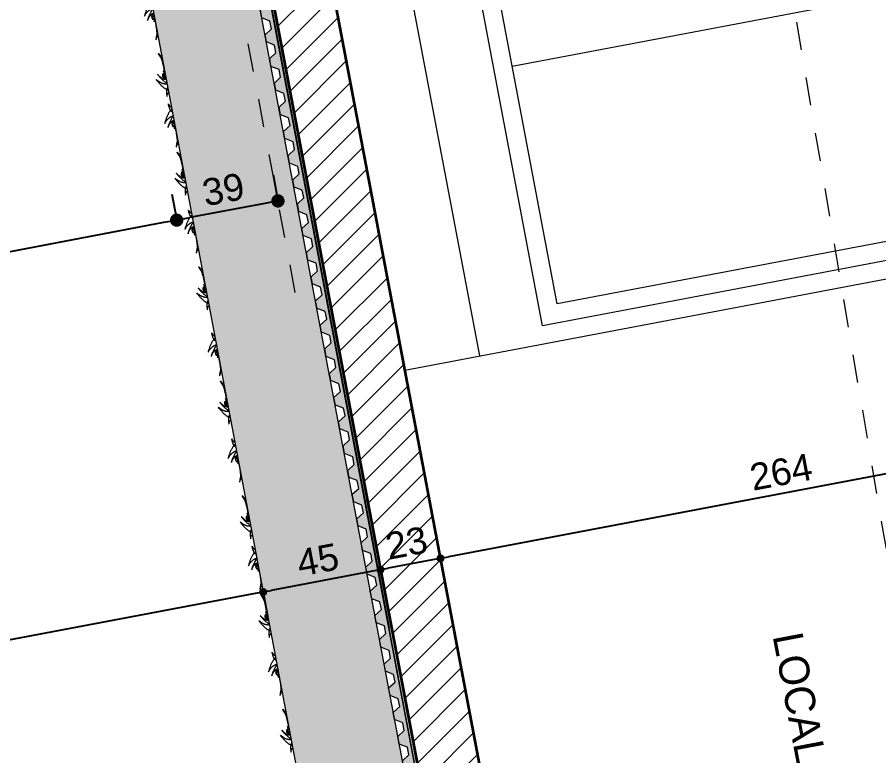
# Model space of a CAD drawing. Header units: centimetres. Extents: x 56941 to 84569, y -27946 to -11680.
# Drawn here: x 58116.6 to 58440.9, y -23245.8 to -22967.9 of the extents above; entities that cross this region are included whole.
import ezdxf

# ---------------------------------------------------------------- set-up
doc = ezdxf.new("R2010")
doc.units = ezdxf.units.CM
doc.header["$LTSCALE"] = 50.8
doc.header["$PDMODE"] = 1
doc.header["$PDSIZE"] = -2
doc.linetypes.add('Style de ligne -1', pattern=[0.41664, 0.20828, -0.20836])
doc.layers.get('0').update_dxf_attribs({"lineweight": 18})
for name, color, linetype, lineweight in [('0-PROJET-COTATIONS', 7, 'Continuous', 13), ('0-PROJET-DESSINS CRÉES', 7, 'Continuous', 9), ('0-PROJET-ISOLATION', 7, 'Continuous', 13), ('0-PROJET-MENUISERIES INT', 7, 'Continuous', 5), ('0-PROJET-MUR BETON', 7, 'Continuous', 35), ('0-PROJET-TEXTE', 7, 'Continuous', 5)]:
    doc.layers.add(name, color=color, linetype=linetype, lineweight=lineweight)
doc.styles.add('Arial', font='Arial')
doc.styles.add('Futura Std Book', font='Futura Std Book')
doc.styles.add('Helvetica', font='Helvetica')
doc.dimstyles.new('IS', dxfattribs={"dimtxt": 10.08724, "dimasz": 5.007446, "dimexe": 2, "dimexo": 10, "dimgap": 3, "dimtad": 1, "dimdec": 1, "dimtxsty": 'Helvetica', "dimblk": 'DOT', "dimblk1": 'DOT', "dimblk2": 'DOT', "dimcen": 0, "dimdle": 10, "dimazin": 0, "dimtfac": 0.8, "dimtdec": 1, "dimtix": 1, "dimtmove": 0, "dimatfit": 0, "dimldrblk": 'VW_FILLEDARROW-1', "dimfxl": 0, "dimfrac": 2, "dimtolj": 1, "dimarcsym": 0})
doc.dimstyles.new('IS cotation 1_20ème', dxfattribs={"dimtxt": 10.08724, "dimasz": 3.007568, "dimexe": 1, "dimexo": 15.875, "dimgap": 3, "dimtad": 1, "dimdec": 1, "dimtxsty": 'Helvetica', "dimblk": 'DOT', "dimblk1": 'DOT', "dimblk2": 'DOT', "dimcen": 0, "dimdle": 10, "dimazin": 0, "dimtfac": 1, "dimtdec": 1, "dimtix": 1, "dimtmove": 0, "dimatfit": 0, "dimldrblk": 'VW_FILLEDARROW', "dimfxl": 0, "dimfrac": 2, "dimtolj": 1, "dimarcsym": 0})

# ---------------------------------------------------------------- blocks, each defined once
blk = doc.blocks.new('Groupe-100-1')
at = {"layer": '0-PROJET-MENUISERIES INT', "color": 7, "linetype": 'Continuous', "lineweight": 13}
blk.add_line((19486.01, -45073.26), (19685.47, -45035.49), dxfattribs=at)
at = {"layer": '0-PROJET-MENUISERIES INT', "color": 7, "linetype": 'Continuous', "lineweight": 13, "flags": 128}
for points in [[(19497.38, -45170.93), (19469.37, -45023.01), (19675.7, -44983.93), (19703.72, -45131.86)], [(19502.96, -45162.75), (19477.55, -45028.58), (19677.01, -44990.81), (19702.41, -45124.98)]]:
    blk.add_lwpolyline(points, close=True, dxfattribs=at)
blk = doc.blocks.new('Groupe-278-1')
at = {"layer": '0-PROJET-DESSINS CRÉES', "color": 7, "linetype": 'Continuous', "lineweight": 5}
for points in [[(19400.54, -45316.8), (19399.94, -45316), (19399.58, -45315.23)], [(19399.59, -45315.15), (19400.39, -45316.23), (19400.78, -45316.16)], [(19401.9, -45322.07), (19401.1, -45317.87), (19400.54, -45316.8)], [(19402.74, -45326.52), (19399.67, -45324.01), (19399.34, -45323.11)], [(19399.34, -45323.11), (19401.02, -45325.08), (19402.41, -45324.81)], [(19402.41, -45324.81), (19401.31, -45324.31), (19401.13, -45323.39), (19401.3, -45322.75)], [(19401.3, -45322.75), (19401.18, -45323.42), (19401.48, -45323.65), (19402.28, -45324.12)], [(19401.98, -45322.51), (19401.54, -45322.15), (19401.45, -45321.73)], [(19401.45, -45321.73), (19401.71, -45322.12), (19401.9, -45322.07)], [(19402.28, -45324.12), (19401.39, -45322.31), (19401.53, -45322.6), (19401.98, -45322.51)], [(19403.21, -45328.99), (19401.3, -45328.42), (19398.79, -45325.03)], [(19398.79, -45325.03), (19401.01, -45326.85), (19402.74, -45326.52)], [(19403.01, -45327.97), (19402.25, -45328.7), (19402.75, -45331.35)], [(19402.75, -45331.35), (19402.86, -45330.09), (19403.38, -45329.91)]]:
    blk.add_open_spline(points, degree=2, dxfattribs=at)
blk = doc.blocks.new('Groupe-279-1')
at = {"layer": '0-PROJET-DESSINS CRÉES', "color": 7, "linetype": 'Continuous', "lineweight": 5}
for points in [[(19397.12, -45296.86), (19396.14, -45296.46), (19395.64, -45293.81)], [(19395.64, -45293.81), (19396.2, -45294.94), (19396.75, -45294.92)], [(19396.92, -45295.84), (19395.36, -45297.07), (19394.26, -45301.15)], [(19394.26, -45301.15), (19395.67, -45298.64), (19397.39, -45298.31)], [(19397.39, -45298.31), (19395.46, -45301.77), (19395.48, -45302.72)], [(19395.48, -45302.72), (19396.33, -45300.28), (19397.72, -45300.02)], [(19397.72, -45300.02), (19396.87, -45300.89), (19397.04, -45301.81), (19397.44, -45302.34)], [(19397.44, -45302.34), (19397.08, -45301.76), (19397.27, -45301.44), (19397.85, -45300.71)], [(19397.85, -45300.71), (19397.68, -45302.72), (19397.7, -45302.4), (19398.15, -45302.32)], [(19398.15, -45302.32), (19397.88, -45302.81), (19397.95, -45303.24)], [(19397.95, -45303.24), (19398.05, -45302.78), (19398.23, -45302.76)], [(19398.23, -45302.76), (19399.03, -45306.96), (19398.9, -45308.16)], [(19398.9, -45308.16), (19398.64, -45309.12), (19398.59, -45309.97)], [(19398.62, -45310.04), (19398.97, -45308.74), (19399.36, -45308.67)]]:
    blk.add_open_spline(points, degree=2, dxfattribs=at)
blk = doc.blocks.new('Groupe-280-1')
at = {"layer": '0-PROJET-DESSINS CRÉES', "color": 7, "linetype": 'Continuous', "lineweight": 5}
for points in [[(19391.41, -45272.01), (19392.22, -45273.09), (19392.6, -45273.01)], [(19392.36, -45273.66), (19391.76, -45272.85), (19391.41, -45272.09)], [(19393.72, -45278.93), (19392.92, -45274.72), (19392.36, -45273.66)], [(19394.56, -45283.37), (19391.49, -45280.86), (19391.16, -45279.97)], [(19391.16, -45279.97), (19392.85, -45281.93), (19394.24, -45281.67)], [(19394.24, -45281.67), (19393.13, -45281.16), (19392.96, -45280.24), (19393.13, -45279.61)], [(19393.13, -45279.61), (19393.01, -45280.27), (19393.3, -45280.51), (19394.11, -45280.98)], [(19393.8, -45279.36), (19393.37, -45279.01), (19393.27, -45278.58)], [(19393.27, -45278.58), (19393.54, -45278.97), (19393.72, -45278.93)], [(19394.11, -45280.98), (19393.21, -45279.17), (19393.35, -45279.45), (19393.8, -45279.36)], [(19395.03, -45285.84), (19393.12, -45285.27), (19390.61, -45281.88)], [(19390.61, -45281.88), (19392.83, -45283.7), (19394.56, -45283.37)], [(19394.84, -45284.82), (19394.08, -45285.56), (19394.58, -45288.2)], [(19394.58, -45288.2), (19394.68, -45286.95), (19395.2, -45286.77)]]:
    blk.add_open_spline(points, degree=2, dxfattribs=at)
blk = doc.blocks.new('Groupe-281-1')
at = {"layer": '0-PROJET-DESSINS CRÉES', "color": 7, "linetype": 'Continuous', "lineweight": 5}
for points in [[(19389.56, -45256.94), (19388.58, -45256.54), (19388.08, -45253.89)], [(19388.08, -45253.89), (19388.64, -45255.02), (19389.19, -45255)], [(19389.36, -45255.92), (19387.8, -45257.15), (19386.7, -45261.23)], [(19386.7, -45261.23), (19388.11, -45258.72), (19389.83, -45258.39)], [(19389.83, -45258.39), (19387.9, -45261.85), (19387.92, -45262.8)], [(19387.92, -45262.8), (19388.77, -45260.36), (19390.16, -45260.1)], [(19390.16, -45260.1), (19389.31, -45260.97), (19389.48, -45261.89), (19389.88, -45262.42)], [(19389.88, -45262.42), (19389.52, -45261.84), (19389.71, -45261.52), (19390.29, -45260.79)], [(19390.29, -45260.79), (19390.12, -45262.8), (19390.14, -45262.48), (19390.59, -45262.4)], [(19390.59, -45262.4), (19390.32, -45262.89), (19390.39, -45263.32)], [(19390.39, -45263.32), (19390.49, -45262.86), (19390.67, -45262.84)], [(19390.67, -45262.84), (19391.47, -45267.04), (19391.34, -45268.24)], [(19391.34, -45268.24), (19391.08, -45269.2), (19391.03, -45270.05)], [(19391.06, -45270.12), (19391.41, -45268.82), (19391.8, -45268.75)]]:
    blk.add_open_spline(points, degree=2, dxfattribs=at)
blk = doc.blocks.new('Groupe-282-1')
at = {"layer": '0-PROJET-DESSINS CRÉES', "color": 7, "linetype": 'Continuous', "lineweight": 5}
for points in [[(19385.33, -45236.52), (19384.74, -45235.72), (19384.38, -45234.95)], [(19384.39, -45234.87), (19385.19, -45235.95), (19385.57, -45235.88)], [(19386.69, -45241.79), (19385.89, -45237.59), (19385.33, -45236.52)], [(19386.77, -45242.23), (19386.34, -45241.87), (19386.25, -45241.44)], [(19386.25, -45241.44), (19386.51, -45241.84), (19386.69, -45241.79)], [(19387.08, -45243.84), (19386.19, -45242.03), (19386.33, -45242.31), (19386.77, -45242.23)], [(19388, -45248.71), (19386.1, -45248.13), (19383.59, -45244.75)], [(19383.59, -45244.75), (19385.81, -45246.57), (19387.53, -45246.24)], [(19387.53, -45246.24), (19384.47, -45243.72), (19384.14, -45242.83)], [(19384.14, -45242.83), (19385.82, -45244.79), (19387.21, -45244.53)], [(19387.21, -45244.53), (19386.1, -45244.03), (19385.93, -45243.11), (19386.1, -45242.47)], [(19386.1, -45242.47), (19385.98, -45243.14), (19386.27, -45243.37), (19387.08, -45243.84)], [(19387.81, -45247.69), (19387.05, -45248.42), (19387.55, -45251.06)], [(19387.55, -45251.06), (19387.66, -45249.81), (19388.18, -45249.63)]]:
    blk.add_open_spline(points, degree=2, dxfattribs=at)
blk = doc.blocks.new('Groupe-283-1')
at = {"layer": '0-PROJET-DESSINS CRÉES', "color": 7, "linetype": 'Continuous', "lineweight": 5}
for points in [[(19381.72, -45215.56), (19380.16, -45216.79), (19379.06, -45220.86)], [(19381.91, -45216.58), (19380.94, -45216.18), (19380.44, -45213.53)], [(19380.44, -45213.53), (19381, -45214.66), (19381.55, -45214.64)], [(19379.06, -45220.86), (19380.46, -45218.36), (19382.19, -45218.03)], [(19382.19, -45218.03), (19380.25, -45221.49), (19380.27, -45222.44)], [(19380.27, -45222.44), (19381.12, -45220), (19382.51, -45219.74)], [(19382.51, -45219.74), (19381.67, -45220.61), (19381.84, -45221.53), (19382.23, -45222.06)], [(19382.23, -45222.06), (19381.88, -45221.48), (19382.06, -45221.16), (19382.64, -45220.43)], [(19382.64, -45220.43), (19382.47, -45222.44), (19382.5, -45222.12), (19382.95, -45222.04)], [(19382.95, -45222.04), (19382.67, -45222.53), (19382.74, -45222.96)], [(19382.74, -45222.96), (19382.85, -45222.5), (19383.03, -45222.47)], [(19383.03, -45222.47), (19383.83, -45226.68), (19383.69, -45227.88)], [(19383.69, -45227.88), (19383.43, -45228.84), (19383.38, -45229.69)], [(19383.42, -45229.76), (19383.77, -45228.46), (19384.15, -45228.39)]]:
    blk.add_open_spline(points, degree=2, dxfattribs=at)
blk = doc.blocks.new('Groupe-284-1')
at = {"layer": '0-PROJET-DESSINS CRÉES', "color": 7, "linetype": 'Continuous', "lineweight": 5}
for points in [[(19377.15, -45193.37), (19376.56, -45192.57), (19376.2, -45191.81)], [(19376.21, -45191.72), (19377.01, -45192.81), (19377.39, -45192.73)], [(19378.52, -45198.65), (19377.72, -45194.44), (19377.15, -45193.37)], [(19379.36, -45203.09), (19376.29, -45200.58), (19375.96, -45199.69)], [(19375.96, -45199.69), (19377.64, -45201.65), (19379.03, -45201.38)], [(19379.03, -45201.38), (19377.93, -45200.88), (19377.75, -45199.96), (19377.92, -45199.33)], [(19377.92, -45199.33), (19377.8, -45199.99), (19378.1, -45200.23), (19378.9, -45200.69)], [(19378.6, -45199.08), (19378.16, -45198.73), (19378.07, -45198.3)], [(19378.07, -45198.3), (19378.33, -45198.69), (19378.52, -45198.65)], [(19378.9, -45200.69), (19378.01, -45198.89), (19378.15, -45199.17), (19378.6, -45199.08)], [(19379.83, -45205.56), (19377.92, -45204.99), (19375.41, -45201.6)], [(19375.41, -45201.6), (19377.63, -45203.42), (19379.36, -45203.09)], [(19379.63, -45204.54), (19378.87, -45205.27), (19379.37, -45207.92)], [(19379.37, -45207.92), (19379.48, -45206.67), (19380, -45206.48)]]:
    blk.add_open_spline(points, degree=2, dxfattribs=at)
blk = doc.blocks.new('Groupe-285-1')
at = {"layer": '0-PROJET-DESSINS CRÉES', "color": 7, "linetype": 'Continuous', "lineweight": 5}
for points in [[(19374.35, -45176.66), (19373.38, -45176.26), (19372.88, -45173.61)], [(19372.88, -45173.61), (19373.44, -45174.74), (19373.99, -45174.72)], [(19374.16, -45175.64), (19372.6, -45176.87), (19371.5, -45180.94)], [(19371.5, -45180.94), (19372.9, -45178.44), (19374.63, -45178.11)], [(19374.63, -45178.11), (19372.69, -45181.57), (19372.71, -45182.52)], [(19372.71, -45182.52), (19373.56, -45180.08), (19374.95, -45179.82)], [(19374.95, -45179.82), (19374.11, -45180.69), (19374.28, -45181.61), (19374.67, -45182.14)], [(19374.67, -45182.14), (19374.32, -45181.56), (19374.5, -45181.24), (19375.08, -45180.51)], [(19375.08, -45180.51), (19374.91, -45182.52), (19374.94, -45182.2), (19375.39, -45182.12)], [(19375.39, -45182.12), (19375.11, -45182.61), (19375.18, -45183.04)], [(19375.18, -45183.04), (19375.29, -45182.58), (19375.47, -45182.55)], [(19375.47, -45182.55), (19376.27, -45186.76), (19376.13, -45187.96)], [(19376.13, -45187.96), (19375.87, -45188.92), (19375.82, -45189.77)], [(19375.86, -45189.84), (19376.21, -45188.54), (19376.59, -45188.47)]]:
    blk.add_open_spline(points, degree=2, dxfattribs=at)
blk = doc.blocks.new('Groupe-286-1')
at = {"layer": '0-PROJET-DESSINS CRÉES', "color": 7}
for name in ['Groupe-285-1', 'Groupe-284-1', 'Groupe-283-1', 'Groupe-282-1', 'Groupe-281-1', 'Groupe-280-1', 'Groupe-279-1', 'Groupe-278-1']:
    blk.add_blockref(name, (0, 0), dxfattribs=at)
blk = doc.blocks.new('Groupe-287-1')
at = {"layer": '0-PROJET-DESSINS CRÉES', "color": 7, "linetype": 'Continuous', "lineweight": 5}
for points in [[(19369.02, -45150.39), (19368.43, -45149.59), (19368.07, -45148.83)], [(19368.08, -45148.74), (19368.88, -45149.82), (19369.26, -45149.75)], [(19370.38, -45155.66), (19369.58, -45151.46), (19369.02, -45150.39)], [(19371.22, -45160.11), (19368.15, -45157.6), (19367.83, -45156.7)], [(19367.83, -45156.7), (19369.51, -45158.67), (19370.9, -45158.4)], [(19370.9, -45158.4), (19369.79, -45157.9), (19369.62, -45156.98), (19369.79, -45156.34)], [(19369.79, -45156.34), (19369.67, -45157.01), (19369.96, -45157.25), (19370.77, -45157.71)], [(19370.46, -45156.1), (19370.03, -45155.75), (19369.94, -45155.32)], [(19369.94, -45155.32), (19370.2, -45155.71), (19370.38, -45155.66)], [(19370.77, -45157.71), (19369.87, -45155.9), (19370.01, -45156.19), (19370.46, -45156.1)], [(19371.69, -45162.58), (19369.79, -45162.01), (19367.27, -45158.62)], [(19367.27, -45158.62), (19369.5, -45160.44), (19371.22, -45160.11)], [(19371.5, -45161.56), (19370.74, -45162.29), (19371.24, -45164.94)], [(19371.24, -45164.94), (19371.35, -45163.68), (19371.87, -45163.5)]]:
    blk.add_open_spline(points, degree=2, dxfattribs=at)
blk = doc.blocks.new('Groupe-288-1')
at = {"layer": '0-PROJET-DESSINS CRÉES', "color": 7, "linetype": 'Continuous', "lineweight": 5}
for points in [[(19365.6, -45130.45), (19364.63, -45130.05), (19364.13, -45127.4)], [(19364.13, -45127.4), (19364.68, -45128.53), (19365.23, -45128.51)], [(19365.41, -45129.43), (19363.85, -45130.66), (19362.75, -45134.74)], [(19362.75, -45134.74), (19364.15, -45132.23), (19365.88, -45131.9)], [(19365.88, -45131.9), (19363.94, -45135.36), (19363.96, -45136.31)], [(19363.96, -45136.31), (19364.81, -45133.87), (19366.2, -45133.61)], [(19366.2, -45133.61), (19365.35, -45134.48), (19365.53, -45135.4), (19365.92, -45135.93)], [(19365.92, -45135.93), (19365.56, -45135.35), (19365.75, -45135.03), (19366.33, -45134.3)], [(19366.33, -45134.3), (19366.16, -45136.31), (19366.19, -45136), (19366.64, -45135.91)], [(19366.64, -45135.91), (19366.36, -45136.4), (19366.43, -45136.83)], [(19366.43, -45136.83), (19366.54, -45136.37), (19366.72, -45136.35)], [(19366.72, -45136.35), (19367.52, -45140.55), (19367.38, -45141.75)], [(19367.38, -45141.75), (19367.12, -45142.71), (19367.07, -45143.56)], [(19367.11, -45143.63), (19367.46, -45142.33), (19367.84, -45142.26)]]:
    blk.add_open_spline(points, degree=2, dxfattribs=at)
blk = doc.blocks.new('Groupe-289-1')
at = {"layer": '0-PROJET-DESSINS CRÉES', "color": 7, "linetype": 'Continuous', "lineweight": 5}
for points in [[(19360.84, -45107.25), (19360.25, -45106.44), (19359.89, -45105.68)], [(19359.9, -45105.6), (19360.7, -45106.68), (19361.08, -45106.6)], [(19362.2, -45112.52), (19361.41, -45108.31), (19360.84, -45107.25)], [(19362.29, -45112.95), (19361.85, -45112.6), (19361.76, -45112.17)], [(19361.76, -45112.17), (19362.02, -45112.56), (19362.2, -45112.52)], [(19363.51, -45119.43), (19361.61, -45118.86), (19359.1, -45115.47)], [(19359.1, -45115.47), (19361.32, -45117.29), (19363.05, -45116.96)], [(19363.05, -45116.96), (19359.98, -45114.45), (19359.65, -45113.56)], [(19359.65, -45113.56), (19361.33, -45115.52), (19362.72, -45115.26)], [(19362.72, -45115.26), (19361.62, -45114.75), (19361.44, -45113.83), (19361.61, -45113.2)], [(19361.61, -45113.2), (19361.49, -45113.86), (19361.78, -45114.1), (19362.59, -45114.57)], [(19362.59, -45114.57), (19361.7, -45112.76), (19361.84, -45113.04), (19362.29, -45112.95)], [(19363.32, -45118.41), (19362.56, -45119.15), (19363.06, -45121.79)], [(19363.06, -45121.79), (19363.17, -45120.54), (19363.69, -45120.36)]]:
    blk.add_open_spline(points, degree=2, dxfattribs=at)
blk = doc.blocks.new('Groupe-290-1')
at = {"layer": '0-PROJET-DESSINS CRÉES', "color": 7, "linetype": 'Continuous', "lineweight": 5}
for points in [[(19357.85, -45089.51), (19356.29, -45090.74), (19355.19, -45094.82)], [(19358.04, -45090.53), (19357.07, -45090.13), (19356.57, -45087.48)], [(19356.57, -45087.48), (19357.12, -45088.61), (19357.67, -45088.59)], [(19355.19, -45094.82), (19356.59, -45092.31), (19358.32, -45091.98)], [(19358.32, -45091.98), (19356.38, -45095.44), (19356.4, -45096.39)], [(19356.4, -45096.39), (19357.25, -45093.95), (19358.64, -45093.69)], [(19358.64, -45093.69), (19357.79, -45094.56), (19357.97, -45095.48), (19358.36, -45096.01)], [(19358.36, -45096.01), (19358, -45095.43), (19358.19, -45095.11), (19358.77, -45094.38)], [(19358.77, -45094.38), (19358.6, -45096.39), (19358.63, -45096.08), (19359.08, -45095.99)], [(19359.08, -45095.99), (19358.8, -45096.48), (19358.87, -45096.91)], [(19358.87, -45096.91), (19358.98, -45096.45), (19359.16, -45096.43)], [(19359.16, -45096.43), (19359.96, -45100.63), (19359.82, -45101.83)], [(19359.82, -45101.83), (19359.56, -45102.79), (19359.51, -45103.64)], [(19359.55, -45103.71), (19359.9, -45102.41), (19360.28, -45102.34)]]:
    blk.add_open_spline(points, degree=2, dxfattribs=at)
blk = doc.blocks.new('Groupe-291-1')
at = {"layer": '0-PROJET-DESSINS CRÉES', "color": 7, "linetype": 'Continuous', "lineweight": 5}
for points in [[(19352.87, -45068.46), (19353.67, -45069.54), (19354.06, -45069.47)], [(19353.82, -45070.11), (19353.22, -45069.31), (19352.87, -45068.54)], [(19355.18, -45075.38), (19354.38, -45071.18), (19353.82, -45070.11)], [(19356.02, -45079.83), (19352.95, -45077.31), (19352.62, -45076.42)], [(19352.62, -45076.42), (19354.31, -45078.38), (19355.7, -45078.12)], [(19355.7, -45078.12), (19354.59, -45077.62), (19354.41, -45076.7), (19354.59, -45076.06)], [(19354.59, -45076.06), (19354.47, -45076.73), (19354.76, -45076.96), (19355.57, -45077.43)], [(19355.26, -45075.82), (19354.83, -45075.46), (19354.73, -45075.04)], [(19354.73, -45075.04), (19355, -45075.43), (19355.18, -45075.38)], [(19355.57, -45077.43), (19354.67, -45075.62), (19354.81, -45075.9), (19355.26, -45075.82)], [(19356.49, -45082.3), (19354.58, -45081.72), (19352.07, -45078.34)], [(19352.07, -45078.34), (19354.29, -45080.16), (19356.02, -45079.83)], [(19356.29, -45081.28), (19355.54, -45082.01), (19356.04, -45084.66)], [(19356.04, -45084.66), (19356.14, -45083.4), (19356.66, -45083.22)]]:
    blk.add_open_spline(points, degree=2, dxfattribs=at)
blk = doc.blocks.new('Groupe-292-1')
at = {"layer": '0-PROJET-DESSINS CRÉES', "color": 7, "linetype": 'Continuous', "lineweight": 5}
for points in [[(19350.4, -45050.17), (19349.42, -45049.77), (19348.92, -45047.12)], [(19348.92, -45047.12), (19349.48, -45048.25), (19350.03, -45048.23)], [(19350.21, -45049.15), (19348.64, -45050.38), (19347.55, -45054.45)], [(19347.55, -45054.45), (19348.95, -45051.95), (19350.67, -45051.62)], [(19350.67, -45051.62), (19348.74, -45055.08), (19348.76, -45056.03)], [(19348.76, -45056.03), (19349.61, -45053.59), (19351, -45053.33)], [(19351, -45053.33), (19350.15, -45054.2), (19350.33, -45055.12), (19350.72, -45055.65)], [(19350.72, -45055.65), (19350.36, -45055.07), (19350.55, -45054.75), (19351.13, -45054.02)], [(19351.13, -45054.02), (19350.96, -45056.03), (19350.98, -45055.71), (19351.43, -45055.63)], [(19351.43, -45055.63), (19351.16, -45056.12), (19351.23, -45056.55)], [(19351.23, -45056.55), (19351.33, -45056.09), (19351.52, -45056.07)], [(19351.52, -45056.07), (19352.31, -45060.27), (19352.18, -45061.47)], [(19352.18, -45061.47), (19351.92, -45062.43), (19351.87, -45063.28)], [(19351.91, -45063.35), (19352.26, -45062.05), (19352.64, -45061.98)]]:
    blk.add_open_spline(points, degree=2, dxfattribs=at)
blk = doc.blocks.new('Groupe-293-1')
at = {"layer": '0-PROJET-DESSINS CRÉES', "color": 7, "linetype": 'Continuous', "lineweight": 5}
for points in [[(19345.64, -45026.96), (19345.05, -45026.16), (19344.69, -45025.4)], [(19344.7, -45025.31), (19345.5, -45026.4), (19345.88, -45026.32)], [(19347, -45032.24), (19346.2, -45028.03), (19345.64, -45026.96)], [(19347.84, -45036.68), (19344.77, -45034.17), (19344.45, -45033.28)], [(19344.45, -45033.28), (19346.13, -45035.24), (19347.52, -45034.98)], [(19347.52, -45034.98), (19346.41, -45034.47), (19346.24, -45033.55), (19346.41, -45032.92)], [(19346.41, -45032.92), (19346.29, -45033.58), (19346.58, -45033.82), (19347.39, -45034.28)], [(19347.08, -45032.67), (19346.65, -45032.32), (19346.56, -45031.89)], [(19346.56, -45031.89), (19346.82, -45032.28), (19347, -45032.24)], [(19347.39, -45034.28), (19346.49, -45032.48), (19346.63, -45032.76), (19347.08, -45032.67)], [(19348.31, -45039.15), (19346.41, -45038.58), (19343.89, -45035.19)], [(19343.89, -45035.19), (19346.12, -45037.01), (19347.84, -45036.68)], [(19348.12, -45038.13), (19347.36, -45038.87), (19347.86, -45041.51)], [(19347.86, -45041.51), (19347.97, -45040.26), (19348.49, -45040.07)]]:
    blk.add_open_spline(points, degree=2, dxfattribs=at)
blk = doc.blocks.new('Groupe-294-1')
at = {"layer": '0-PROJET-DESSINS CRÉES', "color": 7, "linetype": 'Continuous', "lineweight": 5}
for points in [[(19342.84, -45010.25), (19341.86, -45009.85), (19341.36, -45007.2)], [(19341.36, -45007.2), (19341.92, -45008.33), (19342.47, -45008.31)], [(19342.65, -45009.23), (19341.08, -45010.46), (19339.99, -45014.53)], [(19339.99, -45014.53), (19341.39, -45012.03), (19343.11, -45011.7)], [(19343.11, -45011.7), (19341.18, -45015.16), (19341.2, -45016.11)], [(19341.2, -45016.11), (19342.05, -45013.67), (19343.44, -45013.41)], [(19343.44, -45013.41), (19342.59, -45014.28), (19342.77, -45015.2), (19343.16, -45015.73)], [(19343.16, -45015.73), (19342.8, -45015.15), (19342.99, -45014.83), (19343.57, -45014.1)], [(19343.57, -45014.1), (19343.4, -45016.11), (19343.42, -45015.79), (19343.87, -45015.71)], [(19343.87, -45015.71), (19343.6, -45016.2), (19343.67, -45016.63)], [(19343.67, -45016.63), (19343.77, -45016.17), (19343.96, -45016.15)], [(19343.96, -45016.15), (19344.75, -45020.35), (19344.62, -45021.55)], [(19344.62, -45021.55), (19344.36, -45022.51), (19344.31, -45023.36)], [(19344.35, -45023.43), (19344.7, -45022.13), (19345.08, -45022.06)]]:
    blk.add_open_spline(points, degree=2, dxfattribs=at)
blk = doc.blocks.new('Groupe-295-1')
at = {"layer": '0-PROJET-DESSINS CRÉES', "color": 7}
for name in ['Groupe-294-1', 'Groupe-293-1', 'Groupe-292-1', 'Groupe-291-1', 'Groupe-290-1', 'Groupe-289-1', 'Groupe-288-1', 'Groupe-287-1']:
    blk.add_blockref(name, (0, 0), dxfattribs=at)
blk = doc.blocks.new('_DOT')
at = {"color": 0, "linetype": 'ByBlock', "lineweight": -2}
blk.add_line((-0.5, 0), (-1, 0), dxfattribs=at)
at = {"color": 0, "linetype": 'ByBlock', "const_width": 0.5}
blk.add_lwpolyline([(-0.25, 0, 1), (0.25, 0, 1)], format="xyb", close=True, dxfattribs=at)
blk = doc.blocks.new('*D458')
at = {"layer": '0-PROJET-DESSINS CRÉES', "color": 0, "linetype": 'Continuous', "lineweight": -2}
for p, q in [((58206.2, -23184.71), (57872.12, -23247.97)), ((58211.02, -23193.97), (58208.97, -23183.16)), ((57867.31, -23238.71), (57869.35, -23249.52))]:
    blk.add_line(p, q, dxfattribs=at)
at = {"layer": 'Defpoints', "color": 0}
for p in [(57861.91, -23210.22), (58219.65, -23239.56), (57869.17, -23248.53)]:
    blk.add_point(p, dxfattribs=at)
at = {"layer": '0-PROJET-DESSINS CRÉES', "color": 0, "lineweight": -2, "xscale": 3.007568359375, "yscale": 3.007568359375, "zscale": 3.007568359375}
for p, rotation in [((58209.16, -23184.15), 10.72359474388789), ((57869.17, -23248.53), 190.7235947438879)]:
    blk.add_blockref('_DOT', p, dxfattribs=dict(at, rotation=rotation))
at = {"layer": '0-PROJET-DESSINS CRÉES', "color": 0, "lineweight": 13, "insert": (58037.67, -23208.45), "char_height": 10.069, "attachment_point": 5, "rotation": 10.7236, "style": 'Arial'}
blk.add_mtext('\\A1;346', dxfattribs=at)
blk = doc.blocks.new('VW_FILLEDARROW')
at = {"linetype": 'Continuous', "lineweight": 0}
blk.add_hatch(color=0, dxfattribs=at).paths.add_polyline_path([(-10.56, 2.83), (0, 0), (-10.56, -2.83)])
at = {"color": 0, "linetype": 'Continuous', "lineweight": 5, "flags": 128}
blk.add_lwpolyline([(-10.56, 2.83), (0, 0), (-10.56, -2.83)], close=True, dxfattribs=at)
blk = doc.blocks.new('*D459')
at = {"layer": '0-PROJET-DESSINS CRÉES', "color": 0, "linetype": 'Continuous', "lineweight": -2}
for p, q in [((58255.17, -23185.61), (58253.13, -23174.8)), ((58250.36, -23176.34), (58212.11, -23183.59)), ((58211.02, -23193.97), (58208.97, -23183.16))]:
    blk.add_line(p, q, dxfattribs=at)
at = {"layer": 'Defpoints', "color": 0}
for p in [(58209.16, -23184.15), (58263.73, -23230.81), (58219.65, -23239.56)]:
    blk.add_point(p, dxfattribs=at)
at = {"layer": '0-PROJET-DESSINS CRÉES', "color": 0, "lineweight": -2, "xscale": 3.007568359375, "yscale": 3.007568359375, "zscale": 3.007568359375}
for p, rotation in [((58253.31, -23175.78), 10.72359474388699), ((58209.16, -23184.15), 190.723594743887)]:
    blk.add_blockref('_DOT', p, dxfattribs=dict(at, rotation=rotation))
at = {"layer": '0-PROJET-DESSINS CRÉES', "color": 0, "lineweight": 13, "insert": (58229.74, -23172.07), "char_height": 10.069, "attachment_point": 5, "rotation": 10.7236, "style": 'Arial'}
blk.add_mtext('\\A1;45', dxfattribs=at)
blk = doc.blocks.new('*D460')
at = {"layer": '0-PROJET-DESSINS CRÉES', "color": 0, "linetype": 'Continuous', "lineweight": -2}
for p, q in [((58272.96, -23172.06), (58256.27, -23175.22)), ((58276.02, -23172.05), (58275.73, -23170.52)), ((58255.17, -23185.61), (58253.13, -23174.8))]:
    blk.add_line(p, q, dxfattribs=at)
at = {"layer": 'Defpoints', "color": 0}
for p in [(58253.31, -23175.78), (58278.97, -23187.65), (58263.73, -23230.81)]:
    blk.add_point(p, dxfattribs=at)
at = {"layer": '0-PROJET-DESSINS CRÉES', "color": 0, "lineweight": -2, "xscale": 3.007568359375, "yscale": 3.007568359375, "zscale": 3.007568359375}
for p, rotation in [((58275.91, -23171.5), 10.72359474388895), ((58253.31, -23175.78), 190.723594743889)]:
    blk.add_blockref('_DOT', p, dxfattribs=dict(at, rotation=rotation))
at = {"layer": '0-PROJET-DESSINS CRÉES', "color": 0, "lineweight": 13, "insert": (58263.12, -23165.75), "char_height": 10.069, "attachment_point": 5, "rotation": 10.7236, "style": 'Arial'}
blk.add_mtext('\\A1;23', dxfattribs=at)
blk = doc.blocks.new('*D461')
at = {"layer": '0-PROJET-DESSINS CRÉES', "color": 0, "linetype": 'Continuous', "lineweight": -2}
for p, q in [((58532.35, -23122.94), (58278.87, -23170.94)), ((58537.16, -23132.21), (58535.12, -23121.4)), ((58276.02, -23172.05), (58275.73, -23170.52))]:
    blk.add_line(p, q, dxfattribs=at)
at = {"layer": 'Defpoints', "color": 0}
for p in [(58542.86, -23162.27), (58275.91, -23171.5), (58278.97, -23187.65)]:
    blk.add_point(p, dxfattribs=at)
at = {"layer": '0-PROJET-DESSINS CRÉES', "color": 0, "lineweight": -2, "xscale": 3.007568359375, "yscale": 3.007568359375, "zscale": 3.007568359375}
for p, rotation in [((58535.3, -23122.38), 10.72359474388795), ((58275.91, -23171.5), 190.723594743888)]:
    blk.add_blockref('_DOT', p, dxfattribs=dict(at, rotation=rotation))
at = {"layer": '0-PROJET-DESSINS CRÉES', "color": 0, "lineweight": 13, "insert": (58404.11, -23139.05), "char_height": 10.069, "attachment_point": 5, "rotation": 10.7236, "style": 'Arial'}
blk.add_mtext('\\A1;264', dxfattribs=at)
blk = doc.blocks.new('*D479')
at = {"layer": '0-PROJET-COTATIONS', "color": 0, "linetype": 'Continuous', "lineweight": -2}
for p, q in [((58174.74, -23034.42), (58176.98, -23046.21)), ((58171.68, -23045.17), (58004.96, -23076.75)), ((58000.6, -23080.62), (58000.41, -23079.65))]:
    blk.add_line(p, q, dxfattribs=at)
at = {"layer": 'Defpoints', "color": 0}
for p in [(58137.77, -22839.18), (57998.74, -23070.8), (58000.04, -23077.68)]:
    blk.add_point(p, dxfattribs=at)
at = {"layer": '0-PROJET-COTATIONS', "color": 0, "lineweight": -2, "xscale": 5.007446289062499, "yscale": 5.007446289062499, "zscale": 5.007446289062499}
for p, rotation in [((58176.6, -23044.24), 10.72359474388936), ((58000.04, -23077.68), 190.7235947438894)]:
    blk.add_blockref('_DOT', p, dxfattribs=dict(at, rotation=rotation))
at = {"layer": '0-PROJET-COTATIONS', "color": 0, "lineweight": 5, "insert": (58086.83, -23053.06), "char_height": 10.087, "attachment_point": 5, "rotation": 10.7236, "style": 'Helvetica'}
blk.add_mtext('\\A1;180', dxfattribs=at)
blk = doc.blocks.new('VW_FILLEDARROW-1')
at = {"linetype": 'Continuous', "lineweight": 0}
blk.add_hatch(color=0, dxfattribs=at).paths.add_polyline_path([(-1.997, 0.535), (0, 0), (-1.997, -0.535)])
at = {"color": 0, "linetype": 'Continuous', "lineweight": 5, "flags": 128}
blk.add_lwpolyline([(-1.997, 0.535), (0, 0), (-1.997, -0.535)], close=True, dxfattribs=at)
blk = doc.blocks.new('*D480')
at = {"layer": '0-PROJET-COTATIONS', "color": 0, "linetype": 'Continuous', "lineweight": -2}
for p, q in [((58212.87, -23027.2), (58215.1, -23038.99)), ((58174.74, -23034.42), (58176.98, -23046.21)), ((58209.81, -23037.95), (58181.52, -23043.31))]:
    blk.add_line(p, q, dxfattribs=at)
at = {"layer": 'Defpoints', "color": 0}
for p in [(58137.77, -22839.18), (58209.67, -23010.3), (58176.6, -23044.24)]:
    blk.add_point(p, dxfattribs=at)
at = {"layer": '0-PROJET-COTATIONS', "color": 0, "lineweight": -2, "xscale": 5.007446289062499, "yscale": 5.007446289062499, "zscale": 5.007446289062499}
for p, rotation in [((58214.73, -23037.02), 10.72359474388767), ((58176.6, -23044.24), 190.7235947438877)]:
    blk.add_blockref('_DOT', p, dxfattribs=dict(at, rotation=rotation))
at = {"layer": '0-PROJET-COTATIONS', "color": 0, "lineweight": 5, "insert": (58194.17, -23032.73), "char_height": 10.087, "attachment_point": 5, "rotation": 10.7236, "style": 'Helvetica'}
blk.add_mtext('\\A1;39', dxfattribs=at)

msp = doc.modelspace()

# ---------------------------------------------------------------- hatches: boundary and pattern name
at = {"layer": '0-PROJET-DESSINS CRÉES', "linetype": 'Continuous', "lineweight": 18}
h = msp.add_hatch(dxfattribs=at)
h.set_pattern_fill('Sable-3', color=252, style=0, pattern_type=2)
h.set_pattern_definition([(-57.3808, (805976.2092, -272820.6966), (-2.526815418, -1.61715919), [0.004, -7.996]), (-45, (805975.3686, -272820.373), (-1.828799997, -1.828799997), [0.025863138, -2.560450621]), (-45, (805975.4879, -272821.1308), (-1.828799997, -1.828799997), [0.025863138, -2.560450621]), (-45, (805975.9217, -272819.2517), (-1.828799997, -1.828799997), [0.025863138, -2.560450621]), (-45, (805975.1149, -272819.8067), (-1.828799997, -1.828799997), [0.025863138, -2.560450621]), (-45, (805974.6815, -272820.2255), (-1.828799997, -1.828799997), [0.025863138, -2.560450621]), (-45, (805975.0109, -272820.8527), (-1.828799997, -1.828799997), [0.025863138, -2.560450621]), (-45, (805977.0952, -272820.309), (-1.828799997, -1.828799997), [0.025863138, -2.560450621]), (-45, (805975.699, -272821.437), (-1.828799997, -1.828799997), [0.064657844, -2.5216559146]), (-45, (805976.382, -272820.2206), (-1.828799997, -1.828799997), [0.025863138, -2.560450621]), (-45, (805975.1338, -272819.3063), (-1.828799997, -1.828799997), [0.025863138, -2.560450621]), (-45, (805976.461, -272819.7396), (-1.828799997, -1.828799997), [0.064657844, -2.5216559146]), (-45, (805974.175, -272820.5307), (-1.828799997, -1.828799997), [0.025863138, -2.560450621]), (-45, (805975.7221, -272820.116), (-1.828799997, -1.828799997), [0.064657844, -2.5216559146]), (-45, (805974.378, -272819.6533), (-1.828799997, -1.828799997), [0.064657844, -2.5216559146])])
h.paths.add_polyline_path([(58332.09, -23619.93), (58301.42, -23458.01), (58284.96, -23461.13), (58276.99, -23419.06), (58293.45, -23415.94), (58160.62, -22714.53), (58121.74, -22721.9), (58283.84, -23578.67), (58288.53, -23577.79), (58297.74, -23626.44)])
at = {"layer": '0-PROJET-DESSINS CRÉES', "linetype": 'Continuous', "lineweight": 0}
msp.add_hatch(color=254, dxfattribs=at).paths.add_polyline_path([(58274.54, -23293.24), (58270.25, -23294.05), (58269.9, -23292.19), (58272.32, -23289.94), (58271.77, -23287.06), (58268.7, -23285.85), (58268.19, -23283.19), (58270.61, -23280.94), (58270.41, -23279.86), (58270.25, -23279.03), (58267.18, -23277.82), (58266.63, -23274.94), (58269.05, -23272.69), (58268.5, -23269.81), (58265.43, -23268.6), (58264.92, -23265.94), (58267.34, -23263.69), (58266.8, -23260.81), (58263.85, -23259.65), (58263.18, -23256.71), (58265.6, -23254.46), (58265.05, -23251.58), (58262.11, -23250.42), (58261.6, -23247.74), (58264.02, -23245.49), (58263.47, -23242.6), (58260.4, -23241.39), (58259.85, -23238.51), (58262.28, -23236.32), (58261.72, -23233.38), (58258.65, -23232.17), (58258.15, -23229.51), (58260.56, -23227.26), (58260.02, -23224.38), (58256.94, -23223.17), (58256.4, -23220.28), (58258.82, -23218.03), (58258.27, -23215.15), (58255.2, -23213.94), (58254.69, -23211.28), (58257.11, -23209.03), (58256.57, -23206.15), (58253.49, -23204.94), (58252.95, -23202.06), (58255.36, -23199.81), (58254.82, -23196.93), (58251.75, -23195.72), (58251.24, -23193.06), (58253.66, -23190.81), (58253.11, -23187.92), (58250.04, -23186.71), (58249.46, -23183.79), (58251.91, -23181.58), (58251.37, -23178.7), (58248.29, -23177.49), (58247.79, -23174.83), (58250.21, -23172.58), (58249.66, -23169.7), (58246.59, -23168.49), (58246.04, -23165.61), (58248.46, -23163.36), (58247.91, -23160.47), (58244.97, -23159.31), (58244.46, -23156.63), (58246.88, -23154.38), (58246.33, -23151.5), (58243.26, -23150.29), (58242.72, -23147.4), (58245.14, -23145.21), (58244.59, -23142.27), (58241.51, -23141.06), (58241.01, -23138.4), (58243.43, -23136.15), (58242.88, -23133.27), (58239.81, -23132.06), (58239.26, -23129.18), (58241.68, -23126.93), (58241.14, -23124.04), (58238.06, -23122.83), (58237.56, -23120.18), (58239.98, -23117.93), (58239.43, -23115.04), (58236.36, -23113.83), (58235.81, -23110.95), (58238.23, -23108.7), (58237.68, -23105.82), (58234.61, -23104.61), (58234.11, -23101.95), (58236.52, -23099.7), (58235.98, -23096.82), (58232.9, -23095.61), (58232.32, -23092.68), (58234.78, -23090.47), (58234.23, -23087.59), (58231.16, -23086.38), (58230.65, -23083.72), (58233.07, -23081.47), (58232.53, -23078.59), (58230.28, -23077.71), (58230.15, -23077.73), (58229.47, -23077.47), (58228.92, -23074.58), (58228.91, -23074.5), (58229.44, -23074), (58229.58, -23073.97), (58231.34, -23072.33), (58230.79, -23069.45), (58227.72, -23068.24), (58227.22, -23065.58), (58229.64, -23063.33), (58229.09, -23060.45), (58226, -23059.29), (58225.47, -23056.36), (58227.89, -23054.11), (58227.34, -23051.22), (58224.27, -23050.01), (58223.77, -23047.36), (58226.18, -23045.11), (58225.64, -23042.22), (58222.57, -23041.01), (58222.02, -23038.13), (58224.44, -23035.88), (58223.89, -23033), (58220.82, -23031.79), (58220.31, -23029.13), (58222.73, -23026.88), (58222.19, -23024), (58219.11, -23022.79), (58218.57, -23019.9), (58220.99, -23017.65), (58220.44, -23014.77), (58217.37, -23013.56), (58216.86, -23010.9), (58219.28, -23008.65), (58218.72, -23005.71), (58215.66, -23004.56), (58215.12, -23001.68), (58217.53, -22999.43), (58216.99, -22996.55), (58213.91, -22995.34), (58213.41, -22992.65), (58215.72, -22990.49), (58215.18, -22987.61), (58212.1, -22986.4), (58211.66, -22983.42), (58213.97, -22981.27), (58213.43, -22978.39), (58210.35, -22977.18), (58209.85, -22974.52), (58212.27, -22972.27), (58211.72, -22969.39), (58208.65, -22968.18), (58208.1, -22965.29), (58210.52, -22963.04), (58209.98, -22960.16), (58206.9, -22958.95), (58206.4, -22956.29), (58208.82, -22954.04), (58208.61, -22952.96), (58210.16, -22952.67), (58233.01, -23073.32), (58256.57, -23197.71), (58256.45, -23197.74), (58271.95, -23279.57)])
at = {"layer": '0-PROJET-ISOLATION', "linetype": 'Continuous', "lineweight": 0}
msp.add_hatch(color=255, dxfattribs=at).paths.add_polyline_path([(58299.07, -23417.42), (58298.09, -23417.6), (58164.61, -22712.76), (58165.59, -22712.58)])
at = {"layer": '0-PROJET-MUR BETON', "linetype": 'Continuous', "lineweight": 5}
h = msp.add_hatch(dxfattribs=at)
h.set_pattern_fill('hachure A', style=0, pattern_type=2)
h.set_pattern_definition([(45, (38816.9114, 22086.9576), (5.2916667, -4.4097222), [])])
h.paths.add_polyline_path([(58282.77, -23438.83), (58913.32, -23319.41), (58904.61, -23302.74), (58853.32, -23312.46), (58751.54, -22775.02), (58812.36, -22763.51), (58802.68, -22744.98), (58747.82, -22755.37), (58595.24, -21949.69), (58651.51, -21939.04), (58641.84, -21920.51), (57974.53, -22046.89), (57978.26, -22066.54), (58041, -22054.65), (58161.74, -22692.24), (58099, -22704.12), (58102.85, -22724.46), (58165.59, -22712.58), (58299.07, -23417.42), (58279.42, -23421.14)])
h.paths.add_polyline_path([(58500.87, -22822.49), (58738.77, -22777.44), (58840.55, -23314.87), (58602.65, -23359.93)])
h.paths.add_polyline_path([(58344.57, -21997.16), (58582.47, -21952.11), (58735.05, -22757.79), (58497.15, -22802.84)])
h.paths.add_polyline_path([(58063.59, -22050.38), (58322.98, -22001.25), (58475.56, -22806.93), (58216.17, -22856.05)])
h.paths.add_polyline_path([(58219.89, -22875.71), (58479.28, -22826.58), (58581.06, -23364.02), (58321.67, -23413.14)])

# ---------------------------------------------------------------- linework, layer by layer
at = {"color": 1, "linetype": 'Style de ligne -1', "lineweight": 5, "flags": 128}
msp.add_lwpolyline([(59300.68, -27182), (59210.23, -26758.14), (59071.72, -26241.7), (58991.19, -25923.93), (58839.8, -25258.94), (58705.99, -24552.34), (58588.81, -23933.59), (58442.64, -23161.72), (58310.8, -22384.97), (58237.79, -21999.45), (58195.18, -21505.7), (58091.96, -21068.17), (58051.19, -20852.86), (58028.49, -20464.31)], dxfattribs=at)
at = {"layer": '0-PROJET-DESSINS CRÉES', "color": 7, "linetype": 'Continuous', "lineweight": 13}
for p, q in [((58290.71, -23095.35), (58248.1, -22870.36)), ((58262.5, -23100.69), (58521.89, -23051.57))]:
    msp.add_line(p, q, dxfattribs=at)
at = {"layer": '0-PROJET-DESSINS CRÉES', "color": 7, "linetype": 'Style de ligne -1', "lineweight": 13}
msp.add_line((58221.26, -23071.52), (58202, -22969.8), dxfattribs=at)
at = {"layer": '0-PROJET-DESSINS CRÉES', "linetype": 'Continuous', "lineweight": 5, "flags": 128}
msp.add_lwpolyline([(58332.09, -23619.93), (58301.42, -23458.01), (58284.96, -23461.13), (58276.99, -23419.06), (58293.45, -23415.94), (58160.62, -22714.53), (58121.74, -22721.9), (58283.84, -23578.67), (58288.53, -23577.79), (58297.74, -23626.44)], close=True, dxfattribs=at)
at = {"layer": '0-PROJET-DESSINS CRÉES', "color": 7, "linetype": 'Continuous', "lineweight": 5, "flags": 128}
for points in [[(58210.16, -22952.67), (58233.01, -23073.32), (58256.57, -23197.71), (58256.45, -23197.74), (58271.95, -23279.57)], [(58261.6, -23247.74), (58264.02, -23245.49), (58263.47, -23242.6), (58260.4, -23241.39), (58259.85, -23238.51), (58262.28, -23236.32), (58261.72, -23233.38), (58258.65, -23232.17), (58258.15, -23229.51), (58260.56, -23227.26), (58260.02, -23224.38), (58256.94, -23223.17), (58256.4, -23220.28), (58258.82, -23218.03), (58258.27, -23215.15), (58255.2, -23213.94), (58254.69, -23211.28), (58257.11, -23209.03), (58256.57, -23206.15), (58253.49, -23204.94), (58252.95, -23202.06), (58255.36, -23199.81), (58254.82, -23196.93), (58251.75, -23195.72), (58251.24, -23193.06), (58253.66, -23190.81), (58253.11, -23187.92), (58250.04, -23186.71), (58249.46, -23183.79), (58251.91, -23181.58), (58251.37, -23178.7), (58248.29, -23177.49), (58247.79, -23174.83), (58250.21, -23172.58), (58249.66, -23169.7), (58246.59, -23168.49), (58246.04, -23165.61), (58248.46, -23163.36), (58247.91, -23160.47), (58244.97, -23159.31), (58244.46, -23156.63), (58246.88, -23154.38), (58246.33, -23151.5), (58243.26, -23150.29), (58242.72, -23147.4), (58245.14, -23145.21), (58244.59, -23142.27), (58241.51, -23141.06), (58241.01, -23138.4), (58243.43, -23136.15), (58242.88, -23133.27), (58239.81, -23132.06), (58239.26, -23129.18), (58241.68, -23126.93), (58241.14, -23124.04), (58238.06, -23122.83), (58237.56, -23120.18), (58239.98, -23117.93), (58239.43, -23115.04), (58236.36, -23113.83), (58235.81, -23110.95), (58238.23, -23108.7), (58237.68, -23105.82), (58234.61, -23104.61), (58234.11, -23101.95), (58236.52, -23099.7), (58235.98, -23096.82), (58232.9, -23095.61), (58232.32, -23092.68), (58234.78, -23090.47), (58234.23, -23087.59), (58231.16, -23086.38), (58230.65, -23083.72), (58233.07, -23081.47), (58232.53, -23078.59), (58230.28, -23077.71), (58230.15, -23077.73), (58229.47, -23077.47), (58228.92, -23074.58), (58228.91, -23074.5), (58229.44, -23074), (58229.58, -23073.97), (58231.34, -23072.33), (58230.79, -23069.45), (58227.72, -23068.24), (58227.22, -23065.58), (58229.64, -23063.33), (58229.09, -23060.45), (58226, -23059.29), (58225.47, -23056.36), (58227.89, -23054.11), (58227.34, -23051.22), (58224.27, -23050.01), (58223.77, -23047.36), (58226.18, -23045.11), (58225.64, -23042.22), (58222.57, -23041.01), (58222.02, -23038.13), (58224.44, -23035.88), (58223.89, -23033), (58220.82, -23031.79), (58220.31, -23029.13), (58222.73, -23026.88), (58222.19, -23024), (58219.11, -23022.79), (58218.57, -23019.9), (58220.99, -23017.65), (58220.44, -23014.77), (58217.37, -23013.56), (58216.86, -23010.9), (58219.28, -23008.65), (58218.72, -23005.71), (58215.66, -23004.56), (58215.12, -23001.68), (58217.53, -22999.43), (58216.99, -22996.55), (58213.91, -22995.34), (58213.41, -22992.65), (58215.72, -22990.49), (58215.18, -22987.61), (58212.1, -22986.4), (58211.66, -22983.42), (58213.97, -22981.27), (58213.43, -22978.39), (58210.35, -22977.18), (58209.85, -22974.52), (58212.27, -22972.27), (58211.72, -22969.39), (58208.65, -22968.18), (58208.1, -22965.29)]]:
    msp.add_lwpolyline(points, dxfattribs=at)
at = {"layer": '0-PROJET-ISOLATION', "flags": 128}
msp.add_lwpolyline([(58299.07, -23417.42), (58298.09, -23417.6), (58164.61, -22712.76), (58165.59, -22712.58)], close=True, dxfattribs=at)
at = {"layer": '0-PROJET-MUR BETON', "flags": 128}
for points in [[(58282.77, -23438.83), (58913.32, -23319.41), (58904.61, -23302.74), (58853.32, -23312.46), (58751.54, -22775.02), (58812.36, -22763.51), (58802.68, -22744.98), (58747.82, -22755.37), (58595.24, -21949.69), (58651.51, -21939.04), (58641.84, -21920.51), (57974.53, -22046.89), (57978.26, -22066.54), (58041, -22054.65), (58161.74, -22692.24), (58099, -22704.12), (58102.85, -22724.46), (58165.59, -22712.58), (58299.07, -23417.42), (58279.42, -23421.14)], [(58219.89, -22875.71), (58479.28, -22826.58), (58581.06, -23364.02), (58321.67, -23413.14)]]:
    msp.add_lwpolyline(points, close=True, dxfattribs=at)

# ---------------------------------------------------------------- block references
at = {"layer": '0-PROJET-DESSINS CRÉES', "color": 7}
for name in ['Groupe-295-1', 'Groupe-286-1']:
    msp.add_blockref(name, (38816.91, 22086.96), dxfattribs=at)
at = {"layer": '0-PROJET-MENUISERIES INT', "color": 7}
msp.add_blockref('Groupe-100-1', (38816.91, 22086.96), dxfattribs=at)

# ---------------------------------------------------------------- texts
at = {"layer": '0-PROJET-TEXTE', "color": 7, "insert": (58424.47, -23264.3), "char_height": 11.3275, "attachment_point": 2, "rotation": 280.7236, "line_spacing_factor": 0.962448, "style": 'Futura Std Book'}
msp.add_mtext('LOCAL POUBELLE', dxfattribs=at)

# ---------------------------------------------------------------- dimensions: what is measured, and where the dimension line sits
at = {"layer": '0-PROJET-COTATIONS', "color": 7, "linetype": 'Continuous', "lineweight": 5}
for base, p1, p2, picture, middle in [((58000.04, -23077.68), (58137.77, -22839.18), (57998.74, -23070.8), '*D479', (58086.83, -23053.06)), ((58176.6, -23044.24), (58209.67, -23010.3), (58137.77, -22839.18), '*D480', (58194.17, -23032.73))]:
    dim = msp.add_linear_dim(base=base, p1=p1, p2=p2, angle=10.7236, dimstyle='IS', override={"dimtxt": 10.08724, "dimdec": 0, "dimpost": '<>', "dimtxsty": 'Helvetica', "dimtmove": 2}, dxfattribs=at)
    dim.commit()
    dim.dimension.update_dxf_attribs({"geometry": picture, "text_midpoint": middle})
at = {"layer": '0-PROJET-DESSINS CRÉES', "color": 7, "linetype": 'Continuous', "lineweight": 13}
for base, p1, p2, picture, middle in [((58275.91, -23171.5), (58542.86, -23162.27), (58278.97, -23187.65), '*D461', (58404.11, -23139.05)), ((58253.31, -23175.78), (58278.97, -23187.65), (58263.73, -23230.81), '*D460', (58263.12, -23165.75)), ((58209.16, -23184.15), (58263.73, -23230.81), (58219.65, -23239.56), '*D459', (58229.74, -23172.07)), ((57869.17, -23248.53), (58219.65, -23239.56), (57861.91, -23210.22), '*D458', (58037.67, -23208.45))]:
    dim = msp.add_linear_dim(base=base, p1=p1, p2=p2, angle=10.7236, dimstyle='IS cotation 1_20ème', override={"dimtxt": 10.068866, "dimdec": 0, "dimpost": '<>', "dimtxsty": 'Arial', "dimtmove": 2}, dxfattribs=at)
    dim.commit()
    dim.dimension.update_dxf_attribs({"geometry": picture, "text_midpoint": middle})

doc.saveas('drawing.dxf')
